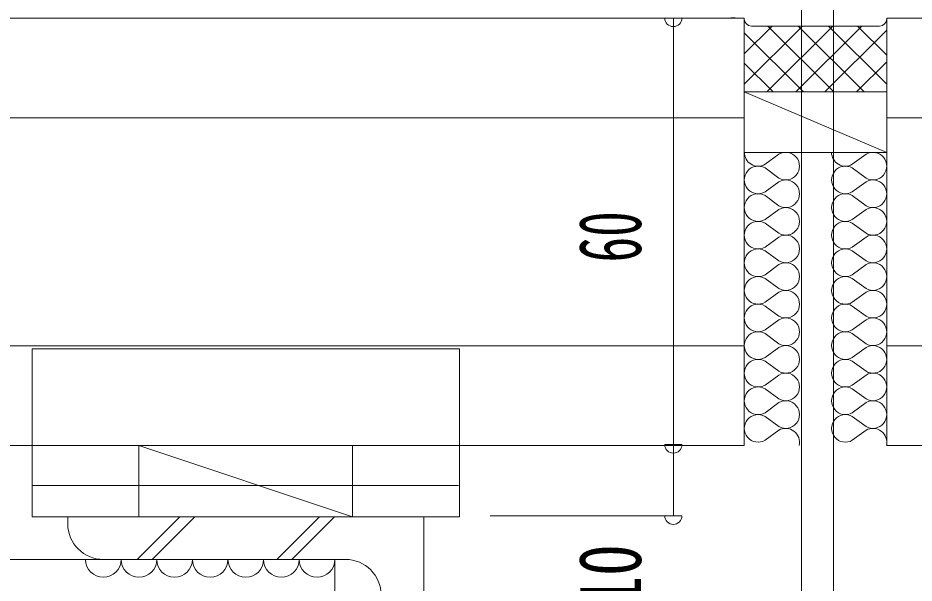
# Model space of a CAD drawing. Units: millimetres, scale not verified. Extents: x -1209 to 1209, y -852 to 852.
# Drawn here: x 92.9 to 218.8, y -399.5 to -320.1 of the extents above; entities that cross this region are included whole.
import ezdxf
from ezdxf.enums import TextEntityAlignment as Align

# ---------------------------------------------------------------- set-up
doc = ezdxf.new("R2010")
doc.units = ezdxf.units.MM
doc.header["$LTSCALE"] = 3
for name, color, linetype, lineweight in [('0-2_0-1AL', 5, 'Continuous', 18), ('0-3_0-2SUNPO', 7, 'Continuous', 18), ('0-4_0-3STEEL', 6, 'Continuous', 18), ('0-5_0-4KANAMONO', 6, 'Continuous', 18), ('0-6_0-5FUKUSIZA', 3, 'Continuous', 18), ('0-8_0-7KUTAI', 6, 'Continuous', 18), ('0-9_0-B', 87, 'Continuous', 18)]:
    doc.layers.add(name, color=color, linetype=linetype, lineweight=lineweight)
doc.styles.add('ＭＳ ゴシック', font='')
doc.styles.get('ＭＳ ゴシック').set_extended_font_data('MS Gothic')

msp = doc.modelspace()

# ---------------------------------------------------------------- linework, layer by layer
at = {"layer": '0-2_0-1AL'}
for p, q in [((194.943, -320.139), (-195.057, -320.139)), ((194.943, -320.139), (194.943, -380.139)), ((388.047, -320.139), (214.943, -320.139)), ((214.943, -320.139), (214.943, -380.139)), ((194.943, -334.139), (-195.057, -334.139)), ((388.047, -334.139), (214.943, -334.139)), ((194.943, -366.139), (-195.057, -366.139)), ((388.047, -366.139), (214.943, -366.139)), ((194.943, -380.139), (-195.057, -380.139)), ((388.047, -380.139), (214.943, -380.139))]:
    msp.add_line(p, q, dxfattribs=at)
at = {"layer": '0-3_0-2SUNPO'}
for p, q in [((186.177, -320.139), (183.777, -320.139)), ((186.177, -320.139), (183.777, -320.139)), ((186.177, -320.139), (183.777, -320.139)), ((184.977, -380.021), (184.977, -320.139)), ((186.177, -380.021), (183.777, -380.021)), ((186.177, -380.021), (183.777, -380.021)), ((184.977, -390.021), (184.977, -380.021)), ((184.977, -390.021), (159.238, -390.021)), ((186.177, -390.021), (183.777, -390.021))]:
    msp.add_line(p, q, dxfattribs=at)
for centre in [(184.977, -320.139), (184.977, -320.139), (184.977, -320.139), (184.977, -380.021), (184.977, -380.021), (184.977, -390.021)]:
    msp.add_arc(centre, 1.2, 180, 0, dxfattribs=at)
at = {"layer": '0-4_0-3STEEL', "color": 87}
for p, q in [((109.943, -380.139), (139.943, -380.139)), ((109.943, -390.139), (109.943, -380.139)), ((109.943, -390.139), (139.943, -390.139))]:
    msp.add_line(p, q, dxfattribs=at)
at = {"layer": '0-4_0-3STEEL'}
for p, q in [((99.943, -390.139), (99.943, -391.139)), ((99.943, -390.139), (149.943, -390.139)), ((109.683, -396.139), (115.683, -390.139)), ((111.803, -396.139), (117.803, -390.139)), ((129.293, -396.139), (135.293, -390.139)), ((131.413, -396.139), (137.413, -390.139)), ((149.943, -440.139), (149.943, -390.139)), ((104.943, -396.139), (138.943, -396.139))]:
    msp.add_line(p, q, dxfattribs=at)
at = {"layer": '0-4_0-3STEEL', "color": 87}
msp.add_lwpolyline([(109.943, -380.139), (139.943, -390.139), (139.943, -380.139)], dxfattribs=at)
at = {"layer": '0-4_0-3STEEL'}
for centre, start, end in [((104.943, -391.139), 180, 270), ((138.943, -401.139), 0, 90)]:
    msp.add_arc(centre, 5, start, end, dxfattribs=at)
at = {"layer": '0-5_0-4KANAMONO'}
for p, q in [((94.943, -366.564), (154.943, -366.564)), ((94.943, -390.139), (94.943, -366.564)), ((154.943, -366.564), (154.943, -390.139)), ((94.943, -385.77), (154.801, -385.77)), ((154.943, -390.139), (94.943, -390.139)), ((137.443, -396.139), (87.443, -396.139)), ((137.443, -396.139), (137.443, -402.139))]:
    msp.add_line(p, q, dxfattribs=at)
at = {"layer": '0-6_0-5FUKUSIZA'}
for p, q in [((194.943, -320.258), (194.943, -330.509)), ((214.943, -330.509), (214.943, -320.258)), ((203.117, -321.258), (194.943, -329.431)), ((198.854, -321.258), (194.943, -325.168)), ((213.943, -321.258), (195.943, -321.258)), ((207.379, -321.258), (198.128, -330.509)), ((198.244, -321.258), (207.498, -330.512)), ((211.444, -321.258), (202.19, -330.512)), ((202.507, -321.258), (211.757, -330.509)), ((214.943, -321.824), (206.255, -330.512)), ((206.769, -321.258), (214.943, -329.431)), ((210.835, -321.258), (214.943, -325.366)), ((194.943, -322.219), (203.236, -330.512)), ((194.943, -326.482), (198.973, -330.512)), ((214.943, -326.284), (210.718, -330.509)), ((214.943, -330.509), (194.943, -330.509)), ((194.943, -330.509), (194.943, -338.991)), ((214.943, -338.991), (194.943, -330.509)), ((214.943, -338.991), (214.943, -330.509)), ((194.943, -338.991), (214.943, -338.991)), ((199.787, -339.251), (197.849, -340.669)), ((212.037, -339.251), (210.099, -340.669)), ((199.787, -342.607), (197.849, -341.188)), ((212.037, -342.607), (210.099, -341.188)), ((199.787, -343.126), (197.849, -344.544)), ((212.037, -343.126), (210.099, -344.544)), ((199.787, -346.482), (197.849, -345.063)), ((212.037, -346.482), (210.099, -345.063)), ((199.787, -347.001), (197.849, -348.419)), ((212.037, -347.001), (210.099, -348.419)), ((199.787, -350.357), (197.849, -348.938)), ((212.037, -350.357), (210.099, -348.938)), ((199.787, -350.876), (197.849, -352.294)), ((212.037, -350.876), (210.099, -352.294)), ((199.787, -354.232), (197.849, -352.813)), ((212.037, -354.232), (210.099, -352.813)), ((199.787, -354.751), (197.849, -356.169)), ((212.037, -354.751), (210.099, -356.169)), ((199.787, -358.107), (197.849, -356.688)), ((212.037, -358.107), (210.099, -356.688)), ((199.787, -358.626), (197.849, -360.044)), ((212.037, -358.626), (210.099, -360.044)), ((199.787, -361.982), (197.849, -360.563)), ((212.037, -361.982), (210.099, -360.563)), ((199.787, -362.501), (197.849, -363.919)), ((212.037, -362.501), (210.099, -363.919)), ((199.787, -365.857), (197.849, -364.438)), ((212.037, -365.857), (210.099, -364.438)), ((199.787, -366.376), (197.849, -367.794)), ((212.037, -366.376), (210.099, -367.794)), ((199.787, -369.732), (197.849, -368.313)), ((212.037, -369.732), (210.099, -368.313)), ((199.787, -370.251), (197.849, -371.669)), ((212.037, -370.251), (210.099, -371.669)), ((199.787, -373.607), (197.849, -372.188)), ((212.037, -373.607), (210.099, -372.188)), ((199.787, -374.126), (197.849, -375.544)), ((212.037, -374.126), (210.099, -375.544)), ((199.787, -377.482), (197.849, -376.064)), ((212.037, -377.482), (210.099, -376.064)), ((199.787, -378.001), (197.849, -379.419)), ((212.037, -378.001), (210.099, -379.419))]:
    msp.add_line(p, q, dxfattribs=at)
for centre, radius, start, end in [((195.943, -320.258), 1, 180, 270), ((213.943, -320.258), 1, 270, 0), ((196.88, -338.991), 1.938, 180.00142, 300.00055), ((200.755, -340.929), 1.938, 240.00394, 119.99606), ((209.13, -338.991), 1.938, 180.00142, 300.00055), ((213.005, -340.929), 1.938, 240.00394, 119.99606), ((196.88, -342.866), 1.938, 59.99945, 300.00055), ((209.13, -342.866), 1.938, 59.99945, 300.00055), ((200.755, -344.804), 1.938, 240.00394, 119.99606), ((213.005, -344.804), 1.938, 240.00394, 119.99606), ((196.88, -346.741), 1.938, 59.99945, 300.00055), ((209.13, -346.741), 1.938, 59.99945, 300.00055), ((200.755, -348.679), 1.938, 240.00394, 119.99606), ((213.005, -348.679), 1.938, 240.00394, 119.99606), ((196.88, -350.616), 1.938, 59.99945, 300.00055), ((209.13, -350.616), 1.938, 59.99945, 300.00055), ((200.755, -352.554), 1.938, 240.00394, 119.99606), ((213.005, -352.554), 1.938, 240.00394, 119.99606), ((196.88, -354.491), 1.938, 59.99945, 300.00055), ((209.13, -354.491), 1.938, 59.99945, 300.00055), ((200.755, -356.429), 1.938, 240.00394, 119.99606), ((213.005, -356.429), 1.938, 240.00394, 119.99606), ((196.88, -358.366), 1.938, 59.99945, 300.00055), ((209.13, -358.366), 1.938, 59.99945, 300.00055), ((200.755, -360.304), 1.938, 240.00394, 119.99606), ((213.005, -360.304), 1.938, 240.00394, 119.99606), ((196.88, -362.241), 1.938, 59.99945, 300.00055), ((209.13, -362.241), 1.938, 59.99945, 300.00055), ((200.755, -364.179), 1.938, 240.00394, 119.99606), ((213.005, -364.179), 1.938, 240.00394, 119.99606), ((196.88, -366.116), 1.938, 59.99945, 300.00055), ((209.13, -366.116), 1.938, 59.99945, 300.00055), ((200.755, -368.054), 1.938, 240.00394, 119.99606), ((213.005, -368.054), 1.938, 240.00394, 119.99606), ((196.88, -369.991), 1.938, 59.99945, 300.00055), ((209.13, -369.991), 1.938, 59.99945, 300.00055), ((200.755, -371.929), 1.938, 240.00394, 119.99606), ((213.005, -371.929), 1.938, 240.00394, 119.99606), ((196.88, -373.866), 1.938, 59.99945, 300.00055), ((209.13, -373.866), 1.938, 59.99945, 300.00055), ((200.755, -375.804), 1.938, 240.00394, 119.99606), ((213.005, -375.804), 1.938, 240.00394, 119.99606), ((196.88, -377.741), 1.938, 59.99945, 300.00055), ((209.13, -377.741), 1.938, 59.99945, 300.00055), ((200.755, -379.679), 1.938, 346.24992, 119.99606), ((213.005, -379.679), 1.938, 346.24992, 119.99606), ((104.943, -396.139), 2.5, 180, 0), ((109.943, -396.139), 2.5, 180, 0), ((114.943, -396.139), 2.5, 180, 0), ((119.943, -396.139), 2.5, 180, 0), ((124.943, -396.139), 2.5, 180, 0), ((129.943, -396.139), 2.5, 180, 0), ((134.943, -396.139), 2.5, 180, 0)]:
    msp.add_arc(centre, radius, start, end, dxfattribs=at)
at = {"layer": '0-8_0-7KUTAI'}
msp.add_line((202.983, -227.414), (202.983, -451.622), dxfattribs=at)
msp.add_lwpolyline([(202.983, -451.622), (207.483, -451.622), (207.483, -227.414)], dxfattribs=at)
at = {"layer": '0-9_0-B'}
msp.add_lwpolyline([(193.676, -320.092), (193.054, -320.125), (192.504, -320.138), (192.043, -320.139), (191.555, -320.139), (190.412, -320.139), (187.854, -320.139), (183.122, -320.139), (175.457, -320.139), (164.101, -320.139), (148.293, -320.139), (127.276, -320.139), (100.665, -320.139), (69.578, -320.139), (35.507, -320.139), (-0.057, -320.139)], dxfattribs=at)

# ---------------------------------------------------------------- texts
at = {"layer": '0-3_0-2SUNPO', "style": 'ＭＳ ゴシック'}
for s, width, p in [('60', 0.6, (183.077, -354.442)), ('10', 0.75, (183.077, -402.958))]:
    msp.add_text(s, height=8.791, rotation=90, dxfattribs=dict(at, width=width)).set_placement(p, align=Align.BOTTOM_LEFT)

doc.saveas('drawing.dxf')
